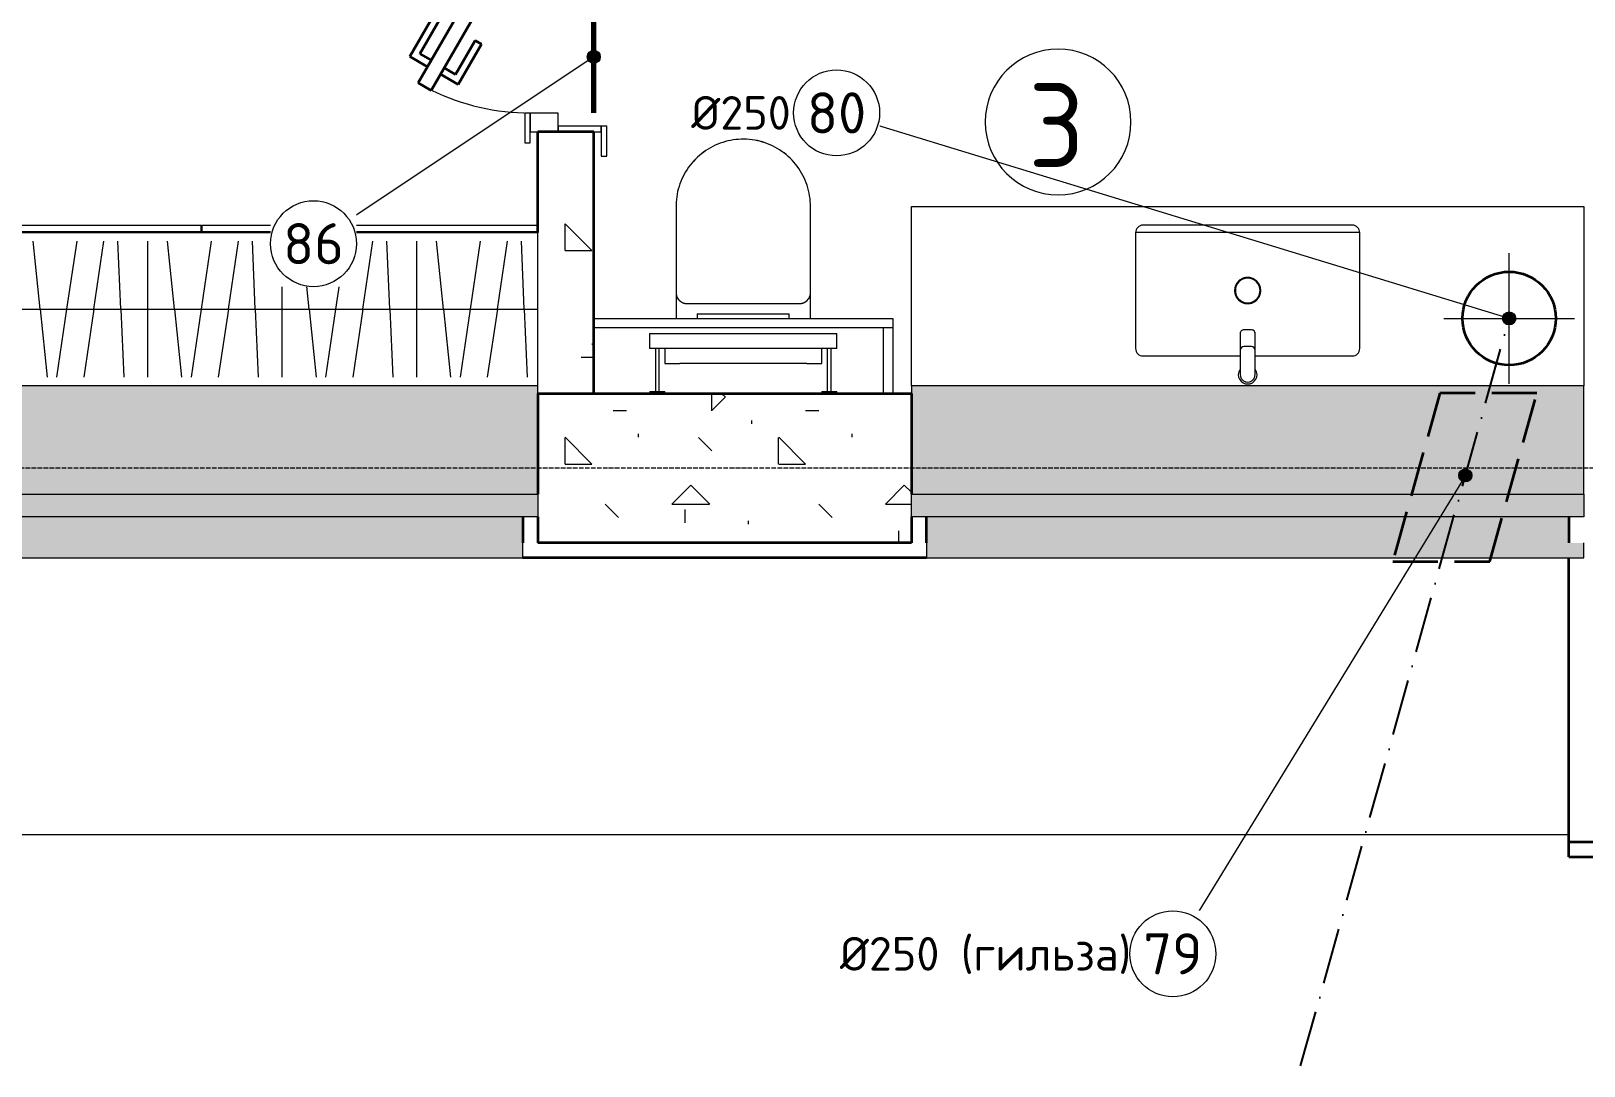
# Model space of a CAD drawing. Header units: millimetres. Extents: x -5016 to 63303, y -6019 to 98943.
# Drawn here: x 11144 to 15300, y 78400 to 81169 of the extents above; entities that cross this region are included whole.
import ezdxf
from ezdxf.enums import TextEntityAlignment as Align

# ---------------------------------------------------------------- set-up
doc = ezdxf.new("R2010")
doc.units = ezdxf.units.MM
for name, pattern in [('ОВ_ШП', [460, 300, -80, 0, -80]), ('ОВ_ШТРИХ', [330, 240, -90]), ('Осевая 12-2-2', [16, 12, -2, 0, -2])]:
    doc.linetypes.add(name, pattern=pattern)
for name, color, linetype, lineweight in [('A-AREA-IDEN', 8, 'Continuous', 13), ('A-DETL-GENF', 9, 'Continuous', 13), ('A-DOOR', 8, 'Continuous', 13), ('A-FLOR', 9, 'Continuous', 13), ('A-GLAZ', 8, 'Continuous', 13), ('A-WALL', 8, 'Continuous', 13), ('A-WALL-PATT', 8, 'Continuous', 13), ('I-FURN', 9, 'Continuous', 13), ('P-SANR-FIXT', 9, 'Continuous', 13), ('S-GRID', 8, 'Continuous', 13), ('АР_подложка', 8, 'Continuous', 13), ('ТЗ_АР', 5, 'Continuous', 35), ('ТЗ_АР_зоны', 5, 'Continuous', 13), ('ТЗ_АР_марки', 7, 'Continuous', 18)]:
    doc.layers.add(name, color=color, linetype=linetype, lineweight=lineweight)
doc.styles.add('GOST', font='isocpeur.ttf', dxfattribs={"width": 0.9})
doc.styles.add('GOST Common', font='GOST_Common.ttf', dxfattribs={"height": 300})

# ---------------------------------------------------------------- blocks, each defined once
blk = doc.blocks.new('INT 19 Дверь межкомнатная одностворчатая - 700 х 2370 _800_ Глухое Л-НАР-2573615-Планировочное решение')
at = {"layer": 'A-DOOR', "lineweight": 35}
for p, q in [((-176.3, 370), (-148.8, 417.6)), ((-148.8, 417.6), (-40.6, 355.1)), ((-239.6, 360.4), (-219.6, 395)), ((-219.6, 395), (300, 95)), ((-141.5, 390.3), (-159, 360)), ((-50.6, 337.8), (-141.5, 390.3)), ((280, 60.4), (-239.6, 360.4)), ((-223.8, 287.7), (-196.3, 335.4)), ((-40.6, 355.1), (-50.6, 337.8)), ((-179, 325.4), (-196.5, 295)), ((-196.5, 295), (-105.6, 242.5)), ((-115.6, 225.2), (-223.8, 287.7)), ((-105.6, 242.5), (-115.6, 225.2)), ((300, 95), (280, 60.4))]:
    blk.add_line(p, q, dxfattribs=at)
at = {"layer": 'A-DOOR'}
for p, q in [((-300, 110), (-380, 110)), ((-380, 110), (-380, 95)), ((-380, 95), (-300, 95)), ((-300, 95), (-350, 95)), ((-350, 95), (-350, 75)), ((-300, 95), (-300, 110)), ((-300, 20), (-300, 95)), ((380, 110), (300, 110)), ((300, 110), (300, 95)), ((300, 95), (380, 95)), ((350, 95), (300, 95)), ((300, 95), (300, 20)), ((350, 75), (350, 95)), ((380, 95), (380, 110)), ((-335, 20), (-350, 20)), ((-350, 20), (-300, 20)), ((-335, -95), (-335, 20)), ((300, 20), (350, 20)), ((350, 20), (335, 20)), ((335, 20), (335, -95)), ((-350, -75), (-350, -95)), ((350, -95), (350, -75)), ((-335, -95), (-415, -95)), ((-415, -95), (-415, -110)), ((-415, -110), (-335, -110)), ((-350, -95), (-335, -95)), ((-335, -110), (-335, -95)), ((335, -95), (350, -95)), ((415, -95), (335, -95)), ((335, -95), (335, -110)), ((335, -110), (415, -110)), ((415, -110), (415, -95))]:
    blk.add_line(p, q, dxfattribs=at)
blk.add_arc((300, 95), 600, 153.8306, 180, dxfattribs=at)
blk = doc.blocks.new('INT 18 Шкаф - INT 18 Шкаф-2842829-Планировочное решение')
at = {"layer": 'A-DETL-GENF'}
for p, q in [((-864, -307), (-864, 57)), ((-792, -125), (-810.8, 57)), ((-720, -125), (-693, 57)), ((-648, -125), (-621, 57)), ((-576, -125), (-583.9, 57)), ((-504, -307), (-504, 57)), ((-432, -125), (-450.8, 57)), ((-360, -125), (-333, 57)), ((-288, -125), (-261, 57)), ((-216, -125), (-223.9, 57)), ((-144, -307), (-144, 57)), ((-72, -125), (-90.8, 57)), ((0, -125), (27, 57)), ((72, -125), (99, 57)), ((144, -125), (136.1, 57)), ((216, -307), (216, 57)), ((288, -125), (269.2, 57)), ((360, -125), (387, 57)), ((432, -125), (459, 57)), ((504, -125), (496.1, 57)), ((576, -307), (576, 57)), ((648, -125), (629.2, 57)), ((720, -125), (747, 57)), ((792, -125), (819, 57)), ((864, -125), (856.1, 57)), ((-900, -125), (-540, -125)), ((-792, -125), (-773.2, -307)), ((-747, -307), (-720, -125)), ((-648, -125), (-675, -307)), ((-576, -125), (-568.1, -307)), ((-540, -125), (-180, -125)), ((-432, -125), (-413.2, -307)), ((-387, -307), (-360, -125)), ((-288, -125), (-315, -307)), ((-216, -125), (-208.1, -307)), ((-180, -125), (180, -125)), ((-72, -125), (-53.2, -307)), ((-27, -307), (0, -125)), ((72, -125), (45, -307)), ((144, -125), (151.9, -307)), ((180, -125), (540, -125)), ((288, -125), (306.8, -307)), ((333, -307), (360, -125)), ((432, -125), (405, -307)), ((504, -125), (511.9, -307)), ((540, -125), (900, -125)), ((648, -125), (666.8, -307)), ((693, -307), (720, -125)), ((792, -125), (765, -307)), ((864, -125), (871.9, -307))]:
    blk.add_line(p, q, dxfattribs=at)
at = {"layer": 'I-FURN', "color": 39}
for p, q in [((-898.5, 100), (-0.8, 100)), ((-898.5, 100), (-898.5, 82)), ((-0.8, 82), (-0.8, 100)), ((0.8, 100), (898.5, 100)), ((0.8, 100), (0.8, 82)), ((898.5, 82), (898.5, 100)), ((-900, 80), (-900, -330)), ((-900, 80), (900, 80)), ((-0.8, 82), (-898.5, 82)), ((898.5, 82), (0.8, 82)), ((900, -330), (900, 80))]:
    blk.add_line(p, q, dxfattribs=at)
blk = doc.blocks.new('INT 16 Тумба с раковиной - INT 16 Тумба с раковиной 2-2634517-Планировочное решение')
at = {"layer": 'I-FURN', "color": 39}
blk.add_line((-800, -180), (-200, -180), dxfattribs=at)
blk = doc.blocks.new('INT 16 Смеситель - INT 16 Смеситель-1924648-Планировочное решение')
at = {"layer": 'P-SANR-FIXT', "color": 39}
for p, q in [((-20, 0), (-20, -65)), ((20, -65), (20, 0)), ((-20, -65), (-20, -110)), ((-10, -75), (10, -75)), ((20, -110), (20, -65)), ((-10, -120), (10, -120))]:
    blk.add_line(p, q, dxfattribs=at)
for centre, radius, start, end in [((0, 0), 25, 360, 180), ((0, 0), 25, 180, 216.232), ((0, 0), 20, 90, 180), ((0, 0), 20, 161.4236, 165), ((0, 0), 20, 161.4236, 165), ((0, 0), 20, 146.5621, 150), ((0, 0), 20, 146.5621, 150), ((0, 0), 20, 105, 108.5715), ((0, 0), 20, 105, 108.5715), ((0, 0), 20, 360, 90), ((0, 0), 20, 71.4285, 75), ((0, 0), 20, 71.4285, 75), ((0, 0), 20, 56.5621, 60), ((0, 0), 20, 56.5621, 60), ((0, 0), 20, 30, 33.4379), ((0, 0), 20, 30, 33.4379), ((0, 0), 20, 15, 18.5764), ((0, 0), 20, 15, 18.5764), ((0, 0), 25, 323.768, 360), ((-10, -65), 10, 180, 270), ((-10, -65), 10, 180, 240), ((10, -65), 10, 270, 360), ((10, -65), 10, 285, 315), ((-10, -110), 10, 180, 270), ((-10, -110), 10, 180, 210), ((-10, -110), 10, 225, 255), ((10, -110), 10, 270, 0), ((10, -110), 10, 330, 0)]:
    blk.add_arc(centre, radius, start, end, dxfattribs=at)
blk = doc.blocks.new('INT 16 Раковина - INT 16 Раковина-2634538-Планировочное решение')
at = {"layer": 'P-SANR-FIXT'}
for p, q in [((-900, -225), (-900, 255)), ((900, 255), (900, -225)), ((-20, 175), (-280, 175)), ((280, 175), (20, 175)), ((-300, 155), (-300, -155)), ((300, -155), (300, 155)), ((-280, -175), (280, -175)), ((900, -225), (-900, -225))]:
    blk.add_line(p, q, dxfattribs=at)
at = {"layer": 'P-SANR-FIXT', "flags": 128}
for points in [[(35, 0), (35, 1.4), (34.9, 2.8), (34.7, 4.2), (34.6, 5.6), (34.3, 7), (34, 8.3), (33.6, 9.7), (33.2, 11), (32.8, 12.3), (32.2, 13.6), (31.7, 14.9), (31, 16.2), (30.4, 17.4), (29.7, 18.6), (28.9, 19.8), (28.1, 20.9), (27.2, 22), (26.3, 23.1), (25.4, 24.1), (24.4, 25.1), (23.4, 26.1), (22.3, 27), (21.2, 27.8), (20.1, 28.7), (18.9, 29.5), (17.7, 30.2), (16.5, 30.9), (15.2, 31.5), (14, 32.1), (12.7, 32.6), (11.4, 33.1), (10, 33.5), (8.7, 33.9), (7.3, 34.2), (5.9, 34.5), (4.6, 34.7), (3.2, 34.9), (1.8, 35), (0.4, 35), (-1, 35), (-2.4, 34.9), (-3.8, 34.8), (-5.2, 34.6), (-6.6, 34.4), (-8, 34.1), (-9.3, 33.7), (-10.7, 33.3), (-12, 32.9), (-13.3, 32.4), (-14.6, 31.8), (-15.8, 31.2), (-17.1, 30.6), (-18.3, 29.9), (-19.4, 29.1), (-20.6, 28.3), (-21.7, 27.5), (-22.8, 26.6), (-23.8, 25.6), (-24.8, 24.7), (-25.8, 23.6), (-26.7, 22.6), (-27.6, 21.5), (-28.5, 20.4), (-29.2, 19.2), (-30, 18), (-30.7, 16.8), (-31.3, 15.6), (-31.9, 14.3), (-32.5, 13), (-33, 11.7), (-33.4, 10.4), (-33.8, 9.1), (-34.1, 7.7), (-34.4, 6.3), (-34.6, 4.9), (-34.8, 3.5), (-34.9, 2.2), (-35, 0.8), (-35, 0)], [(-35, 0), (-35, -1.4), (-34.9, -2.8), (-34.7, -4.2), (-34.6, -5.6), (-34.3, -7), (-34, -8.3), (-33.6, -9.7), (-33.2, -11), (-32.8, -12.3), (-32.2, -13.6), (-31.7, -14.9), (-31, -16.2), (-30.4, -17.4), (-29.7, -18.6), (-28.9, -19.8), (-28.1, -20.9), (-27.2, -22), (-26.3, -23.1), (-25.4, -24.1), (-24.4, -25.1), (-23.4, -26.1), (-22.3, -27), (-21.2, -27.8), (-20.1, -28.7), (-18.9, -29.5), (-17.7, -30.2), (-16.5, -30.9), (-15.2, -31.5), (-14, -32.1), (-12.7, -32.6), (-11.4, -33.1), (-10, -33.5), (-8.7, -33.9), (-7.3, -34.2), (-5.9, -34.5), (-4.6, -34.7), (-3.2, -34.9), (-1.8, -35), (-0.4, -35), (1, -35), (2.4, -34.9), (3.8, -34.8), (5.2, -34.6), (6.6, -34.4), (8, -34.1), (9.3, -33.7), (10.7, -33.3), (12, -32.9), (13.3, -32.4), (14.6, -31.8), (15.8, -31.2), (17.1, -30.6), (18.3, -29.9), (19.4, -29.1), (20.6, -28.3), (21.7, -27.5), (22.8, -26.6), (23.8, -25.6), (24.8, -24.7), (25.8, -23.6), (26.7, -22.6), (27.6, -21.5), (28.5, -20.4), (29.2, -19.2), (30, -18), (30.7, -16.8), (31.3, -15.6), (31.9, -14.3), (32.5, -13), (33, -11.7), (33.4, -10.4), (33.8, -9.1), (34.1, -7.7), (34.4, -6.3), (34.6, -4.9), (34.8, -3.5), (34.9, -2.2), (35, -0.8), (35, 0)]]:
    blk.add_lwpolyline(points, dxfattribs=at)
at = {"layer": 'P-SANR-FIXT'}
for centre, radius, start, end in [((-280, 155), 20, 90, 180), ((280, 155), 20, 0, 90), ((0, 0), 35, 0, 180), ((0, 0), 35, 180, 0), ((0, 0), 33, 360, 180), ((0, 0), 33, 180, 360), ((-280, -155), 20, 180, 270), ((280, -155), 20, 270, 0)]:
    blk.add_arc(centre, radius, start, end, dxfattribs=at)
blk = doc.blocks.new('INT 04 Унитаз - Унитаз подвесной Tece TECEspring K 9700997-1924616-Планировочное решение')
at = {"layer": 'P-SANR-FIXT'}
for p, q in [((-180, 0), (-180, -70)), ((-180, 0), (-180, -300)), ((150, -40), (-150, -40)), ((180, -300), (180, 0)), ((180, -70), (180, 0)), ((-180, -70), (-180, -300)), ((180, -300), (180, -70))]:
    blk.add_line(p, q, dxfattribs=at)
at = {"layer": 'P-SANR-FIXT', "flags": 128}
for points in [[(-150, -40), (-151.2, -40), (-152.4, -40.1), (-153.6, -40.2), (-154.8, -40.4), (-156, -40.6), (-157.1, -40.9), (-158.3, -41.2), (-159.4, -41.5), (-160.6, -41.9), (-161.7, -42.4), (-162.8, -42.9), (-163.9, -43.4), (-164.9, -44), (-165.9, -44.6), (-166.9, -45.2), (-167.9, -45.9), (-168.9, -46.7), (-169.8, -47.4), (-170.7, -48.3), (-171.5, -49.1), (-172.3, -50), (-173.1, -50.9), (-173.9, -51.8), (-174.6, -52.8), (-175.2, -53.8), (-175.9, -54.8), (-176.5, -55.9), (-177, -56.9), (-177.5, -58), (-178, -59.1), (-178.4, -60.3), (-178.7, -61.4), (-179.1, -62.6), (-179.3, -63.7), (-179.6, -64.9), (-179.7, -66.1), (-179.9, -67.3), (-180, -68.5), (-180, -69.7), (-180, -70)], [(180, -70), (180, -68.8), (179.9, -67.6), (179.8, -66.4), (179.6, -65.2), (179.4, -64), (179.1, -62.9), (178.8, -61.7), (178.5, -60.6), (178.1, -59.4), (177.6, -58.3), (177.1, -57.2), (176.6, -56.1), (176, -55.1), (175.4, -54.1), (174.8, -53.1), (174.1, -52.1), (173.3, -51.1), (172.6, -50.2), (171.7, -49.3), (170.9, -48.5), (170, -47.7), (169.1, -46.9), (168.2, -46.1), (167.2, -45.4), (166.2, -44.8), (165.2, -44.1), (164.1, -43.5), (163.1, -43), (162, -42.5), (160.9, -42), (159.7, -41.6), (158.6, -41.3), (157.4, -40.9), (156.3, -40.7), (155.1, -40.4), (153.9, -40.3), (152.7, -40.1), (151.5, -40), (150.3, -40), (150, -40)], [(-180, -300), (-179.9, -307.2), (-179.4, -314.4), (-178.7, -321.5), (-177.7, -328.7), (-176.4, -335.8), (-174.8, -342.8), (-173, -349.7), (-170.9, -356.6), (-168.5, -363.4), (-165.8, -370.1), (-162.9, -376.7), (-159.7, -383.1), (-156.2, -389.4), (-152.5, -395.6), (-148.6, -401.6), (-144.4, -407.5), (-140, -413.2), (-135.3, -418.7), (-130.5, -424), (-125.4, -429.1), (-120.1, -434), (-114.7, -438.7), (-109, -443.2), (-103.2, -447.5), (-97.3, -451.5), (-91.1, -455.2), (-84.8, -458.8), (-78.4, -462), (-71.9, -465), (-65.2, -467.8), (-58.5, -470.2), (-51.6, -472.4), (-44.7, -474.4), (-37.7, -476), (-30.6, -477.4), (-23.5, -478.5), (-16.3, -479.3), (-9.1, -479.8), (-1.9, -480), (5.3, -479.9), (12.4, -479.6), (19.6, -478.9), (26.8, -478), (33.9, -476.8), (40.9, -475.3), (47.9, -473.5), (54.8, -471.5), (61.6, -469.1), (68.3, -466.5), (74.9, -463.7), (81.4, -460.5), (87.7, -457.2), (94, -453.5), (100, -449.6), (105.9, -445.5), (111.7, -441.2), (117.2, -436.6), (122.6, -431.8), (127.8, -426.8), (132.7, -421.6), (137.5, -416.2), (142, -410.6), (146.3, -404.8), (150.4, -398.9), (154.2, -392.8), (157.8, -386.5), (161.2, -380.2), (164.2, -373.7), (167.1, -367), (169.6, -360.3), (171.9, -353.5), (173.9, -346.6), (175.6, -339.6), (177, -332.5), (178.2, -325.4), (179.1, -318.3), (179.7, -311.1), (180, -303.9), (180, -300)], [(-180, -300), (-179.9, -307.2), (-179.5, -314.4), (-178.8, -321.6), (-177.7, -328.7), (-176.5, -335.8), (-174.9, -342.8), (-173, -349.8), (-170.9, -356.6), (-168.5, -363.4), (-165.8, -370.1), (-162.9, -376.7), (-159.7, -383.1), (-156.2, -389.5), (-152.5, -395.6), (-148.6, -401.7), (-144.4, -407.5), (-140, -413.2), (-135.4, -418.7), (-130.5, -424), (-125.4, -429.2), (-120.2, -434.1), (-114.7, -438.8), (-109.1, -443.2), (-103.3, -447.5), (-97.3, -451.5), (-91.1, -455.3), (-84.9, -458.8), (-78.4, -462.1), (-71.9, -465.1), (-65.2, -467.8), (-58.5, -470.3), (-51.6, -472.5), (-44.7, -474.4), (-37.7, -476.1), (-30.6, -477.4), (-23.5, -478.5), (-16.3, -479.3), (-9.1, -479.8), (-1.9, -480), (5.3, -480), (12.4, -479.6), (19.6, -479), (26.8, -478), (33.9, -476.8), (40.9, -475.3), (47.9, -473.6), (54.8, -471.5), (61.6, -469.2), (68.3, -466.6), (74.9, -463.7), (81.4, -460.6), (87.8, -457.2), (94, -453.6), (100.1, -449.7), (106, -445.6), (111.7, -441.2), (117.3, -436.6), (122.6, -431.8), (127.8, -426.8), (132.8, -421.6), (137.5, -416.2), (142.1, -410.6), (146.4, -404.8), (150.4, -398.9), (154.3, -392.8), (157.9, -386.6), (161.2, -380.2), (164.3, -373.7), (167.1, -367), (169.6, -360.3), (171.9, -353.5), (173.9, -346.6), (175.6, -339.6), (177.1, -332.5), (178.2, -325.4), (179.1, -318.3), (179.7, -311.1), (180, -303.9), (180, -300)]]:
    blk.add_lwpolyline(points, dxfattribs=at)
at = {"layer": 'P-SANR-FIXT'}
for centre, start, end in [((-150, -70), 90, 150), ((150, -70), 75, 90), ((-150, -70), 165, 180), ((150, -70), 360, 60)]:
    blk.add_arc(centre, 30, start, end, dxfattribs=at)
blk = doc.blocks.new('INT 04 Инсталляция для унитаза - Инсталляция для унитаза-2314764-Планировочное решение')
at = {"layer": 'P-SANR-FIXT'}
for p, q in [((-250, 0), (-250, -5)), ((-210, -5), (-210, 0)), ((210, 0), (210, -5)), ((250, -5), (250, 0)), ((-210, -5), (-250, -5)), ((-235, -5), (-235, -120)), ((-225, -120), (-225, -5)), ((250, -5), (210, -5)), ((225, -5), (225, -120)), ((235, -120), (235, -5)), ((-210, -80), (-210, -120)), ((-170, -80), (-210, -80)), ((-170, -80), (170, -80)), ((210, -80), (170, -80)), ((210, -120), (210, -80)), ((-250, -120), (250, -120)), ((-250, -120), (-250, -160)), ((250, -120), (250, -160)), ((250, -160), (-250, -160))]:
    blk.add_line(p, q, dxfattribs=at)
blk = doc.blocks.new('INT 04 К - Клавиша с двумя прямоугольными кнопками-2314763-Планировочное решение')
at = {"layer": 'P-SANR-FIXT'}
for p, q in [((0, 0), (0, -13)), ((246, -13), (246, 0)), ((246, -13), (0, -13))]:
    blk.add_line(p, q, dxfattribs=at)
blk = doc.blocks.new('Стены 1 - Стены 1-2634266-Планировочное решение')
at = {"layer": 'A-WALL'}
blk.add_line((15593.2, 4872.6), (15593.2, 5047.6), dxfattribs=at)
blk = doc.blocks.new('INT 20 Окно Прямоугольник 1ст - INT 20 Окно Прямоугольник 1ст 1800-750h-2859856-Планировочное решение')
at = {"layer": 'A-GLAZ'}
blk.add_hatch(color=256, dxfattribs=at).paths.add_polyline_path([(-900, 130), (-900, 70), (900, 70), (900, 130)])
for p, q in [((-900, 130), (900, 130)), ((-900, 70), (-900, 130)), ((900, 130), (900, 70)), ((900, 70), (-900, 70))]:
    blk.add_line(p, q, dxfattribs=at)
blk = doc.blocks.new('INT 20 Откосы окон снаружи Прямоугольник - INT 20 Откосы окон снаружи Прямоугольник-2859509-Планировочное решение')
at = {"layer": 'A-WALL', "lineweight": 35}
for p, q in [((843.3, -80), (843.3, -10)), ((883.3, -80), (883.3, -10))]:
    blk.add_line(p, q, dxfattribs=at)
blk = doc.blocks.new('INT 20 Подоконник - Подоконник внутри-2828335-Планировочное решение')
at = {"layer": 'A-GLAZ'}
blk.add_hatch(color=256, dxfattribs=at).paths.add_polyline_path([(-850, 0), (-950, 0), (-950, -290), (850, -290), (850, 0), (750, 0)])
for p, q in [((-950, 0), (-950, -280)), ((-950, -280), (-950, -290)), ((-950, -290), (850, -290)), ((850, -280), (850, -270)), ((850, -290), (850, -280))]:
    blk.add_line(p, q, dxfattribs=at)
blk = doc.blocks.new('INT 20 Подоконник - Подоконник снаружи-2855293-Планировочное решение')
at = {"layer": 'A-GLAZ'}
blk.add_hatch(color=256, dxfattribs=at).paths.add_polyline_path([(810, 110), (-950, 110), (-950, 70), (-910, 70), (-910, 0), (810, 0), (810, 100)])
for p, q in [((810, 110), (-950, 110)), ((-950, 110), (-950, 100)), ((-950, 100), (-950, 70)), ((810, 100), (810, 110)), ((810, 70), (810, 100))]:
    blk.add_line(p, q, dxfattribs=at)
blk = doc.blocks.new('INT 20 Окно Прямоугольник 1ст - INT 20 Окно Прямоугольник 1ст 1800-750h-2859864-Планировочное решение')
at = {"layer": 'A-GLAZ'}
blk.add_hatch(color=256, dxfattribs=at).paths.add_polyline_path([(-900, 130), (-900, 70), (900, 70), (900, 130)])
for p, q in [((-900, 130), (900, 130)), ((-900, 70), (-900, 130)), ((900, 130), (900, 70)), ((900, 70), (-900, 70))]:
    blk.add_line(p, q, dxfattribs=at)
blk = doc.blocks.new('INT 20 Откосы окон снаружи Прямоугольник - INT 20 Откосы окон снаружи Прямоугольник-2859476-Планировочное решение')
at = {"layer": 'A-WALL', "lineweight": 35}
for p, q in [((-916.7, -80), (-916.7, -10)), ((-876.7, -80), (-876.7, -10)), ((843.3, -80), (843.3, -10)), ((883.3, -80), (883.3, -10))]:
    blk.add_line(p, q, dxfattribs=at)
blk = doc.blocks.new('INT 20 Подоконник - Подоконник внутри-V5-Планировочное решение')
at = {"layer": 'A-GLAZ'}
blk.add_hatch(color=256, dxfattribs=at).paths.add_polyline_path([(-850, 0), (-950, 0), (-950, -290), (850, -290), (850, 0), (750, 0)])
for p, q in [((850, -280), (850, 0)), ((-950, -270), (-950, -280)), ((-950, -280), (-950, -290)), ((-950, -290), (850, -290)), ((850, -290), (850, -280))]:
    blk.add_line(p, q, dxfattribs=at)
blk = doc.blocks.new('INT 20 Подоконник - Подоконник снаружи-2854991-Планировочное решение')
at = {"layer": 'A-GLAZ'}
blk.add_hatch(color=256, dxfattribs=at).paths.add_polyline_path([(810, 110), (-910, 110), (-910, 0), (810, 0), (810, 100)])
for p, q in [((810, 110), (-910, 110)), ((-910, 110), (-910, 100)), ((-910, 100), (-910, 70)), ((810, 100), (810, 110)), ((810, 70), (810, 100))]:
    blk.add_line(p, q, dxfattribs=at)
blk = doc.blocks.new('INT Марка помещения - Номер помещения _ Площадь _ Имя-568133-Планировочное решение')
at = {"layer": 'A-AREA-IDEN'}
for start, end in [(360, 180), (180, 360)]:
    blk.add_arc((0, 0), 2.6, start, end, dxfattribs=at)
blk = doc.blocks.new('АР_bath')
at = {"layer": 'A-WALL-PATT', "lineweight": 9}
h = blk.add_hatch(dxfattribs=at)
h.set_pattern_fill('FP_1', color=256, style=0, pattern_type=2)
h.set_pattern_definition([(0, (0, 0), (571.5, 571.5), [71.437, -500.062]), (90, (0, 0), (-571.5, 571.5), [71.437, -500.062]), (135, (71.44, 0), (-571.501, 0), [101.028, -707.195]), (0, (71.44, 321.47), (571.5, 571.5), [71.437, -500.062]), (45, (107.16, 285.75), (0, 571.501), [50.514, -757.709]), (135, (107.16, 285.75), (-571.501, 0), [50.514, -757.709]), (0, (285.75, 464.34), (571.5, 571.5), [101.028, -470.472]), (45, (285.75, 464.34), (0, 571.501), [71.437, -736.786]), (135, (386.78, 464.34), (-571.501, 0), [71.437, -736.786]), (90, (392.9, 142.9), (-571.5, 571.5), [71.437, -500.062]), (45, (392.9, 142.88), (0, 571.501), [50.514, -757.709]), (135, (428.62, 178.6), (-571.501, 0), [50.514, -757.709]), (0, (71.44, 142.9), (571.5, 571.5), [35.719, -478.631]), (0, (500.06, 285.75), (571.5, 571.5), [35.719, -478.631]), (90, (321.47, 357.2), (-571.5, 571.5), [35.719, -478.631]), (135, (392.9, 35.7), (-571.501, 0), [50.514, -757.709]), (135, (142.88, 428.62), (-571.501, 0), [50.514, -757.709]), (45, (267.9, 187.52), (0, 571.501), [50.514, -757.709]), (90, (196.45, 71.44), (-571.5, 571.5), [8.93, -562.57]), (90, (223.24, 312.54), (-571.5, 571.5), [8.93, -562.57]), (90, (491.13, 410.77), (-571.5, 571.5), [8.93, -562.57]), (90, (500.06, 107.16), (-571.5, 571.5), [8.93, -562.57])])
h.paths.add_polyline_path([(14668.2, 4872.6), (14818.2, 4872.6), (14818.2, 5572.6), (14668.2, 5572.6), (14668.2, 4882.6)])
h.paths.add_polyline_path([(14818.2, 6272.6), (14818.2, 6372.6), (14668.2, 6372.6), (14668.2, 6272.6)])
h.paths.add_polyline_path([(14668.2, 6572.6), (14818.2, 6572.6), (14818.2, 7122.6), (14668.2, 7122.6), (14668.2, 6737.2)])
h.paths.add_polyline_path([(14668.2, 7822.6), (14818.2, 7822.6), (14818.2, 8372.6), (14668.2, 8372.6), (14668.2, 8126.9)])
h = blk.add_hatch(dxfattribs=at)
h.set_pattern_fill('FP_2', color=256, style=0, pattern_type=2)
h.set_pattern_definition([(0, (0, 0), (571.5, 571.5), [71.437, -500.062]), (90, (0, 0), (-571.5, 571.5), [71.437, -500.062]), (135, (71.44, 0), (-571.501, 0), [101.028, -707.195]), (0, (71.44, 321.47), (571.5, 571.5), [71.437, -500.062]), (45, (107.16, 285.75), (0, 571.501), [50.514, -757.709]), (135, (107.16, 285.75), (-571.501, 0), [50.514, -757.709]), (0, (285.75, 464.34), (571.5, 571.5), [101.028, -470.472]), (45, (285.75, 464.34), (0, 571.501), [71.437, -736.786]), (135, (386.78, 464.34), (-571.501, 0), [71.438, -736.786]), (90, (392.9, 142.9), (-571.5, 571.5), [71.437, -500.062]), (45, (392.9, 142.88), (0, 571.501), [50.514, -757.709]), (135, (428.62, 178.6), (-571.501, 0), [50.514, -757.709]), (0, (71.44, 142.9), (571.5, 571.5), [35.719, -478.631]), (0, (500.06, 285.75), (571.5, 571.5), [35.719, -478.631]), (90, (321.47, 357.2), (-571.5, 571.5), [35.719, -478.631]), (135, (392.9, 35.7), (-571.501, 0), [50.514, -757.709]), (135, (142.88, 428.62), (-571.501, 0), [50.514, -757.709]), (45, (267.9, 187.52), (0, 571.501), [50.514, -757.709]), (90, (196.45, 71.44), (-571.5, 571.5), [8.93, -562.57]), (90, (223.24, 312.54), (-571.5, 571.5), [8.93, -562.57]), (90, (491.13, 410.77), (-571.5, 571.5), [8.93, -562.57]), (90, (500.06, 107.16), (-571.5, 571.5), [8.93, -562.57])])
h.paths.add_polyline_path([(15668.2, 4472.6), (15668.2, 4872.6), (14668.2, 4872.6), (14668.2, 4472.6), (15095.4, 4472.6)])
at = {"layer": 'A-FLOR'}
blk.add_line((2808.2, 3692.6), (17428.2, 3692.6), dxfattribs=at)
at = {"layer": 'A-WALL', "lineweight": 35}
for p, q in [((14818.2, 5572.6), (14668.2, 5572.6)), ((14668.2, 5302.6), (14668.2, 5572.6)), ((14818.2, 4872.6), (14818.2, 5572.6)), ((14668.2, 4872.6), (15668.2, 4872.6)), ((14668.2, 4872.6), (14668.2, 4602.6)), ((15668.2, 4872.6), (15668.2, 4602.6)), ((14668.2, 4542.6), (14668.2, 4472.6)), ((15668.2, 4542.6), (15668.2, 4472.6)), ((17428.2, 4542.6), (17428.2, 4472.6)), ((15668.2, 4472.6), (14668.2, 4472.6)), ((15708.2, 4432.6), (14628.2, 4432.6)), ((17428.2, 3632.6), (17428.2, 4432.6)), ((17428.2, 3672.6), (18268.2, 3672.6)), ((17428.2, 3632.6), (18308.2, 3632.6))]:
    blk.add_line(p, q, dxfattribs=at)
at = {"layer": 'A-WALL'}
for p, q in [((14818.2, 5072.6), (15618.2, 5072.6)), ((15618.2, 5072.6), (15618.2, 4872.6)), ((15618.2, 5047.6), (14818.2, 5047.6)), ((15593.2, 4872.6), (15593.2, 5047.6))]:
    blk.add_line(p, q, dxfattribs=at)
at = {"layer": 'S-GRID', "linetype": 'Осевая 12-2-2'}
blk.add_line((18268.2, 4672.6), (-101.7, 4672.6), dxfattribs=at)
at = {"layer": 'A-AREA-IDEN', "xscale": 74.99999999999996, "yscale": 74.99999999999996, "zscale": 74.99999999999996}
blk.add_blockref('INT Марка помещения - Номер помещения _ Площадь _ Имя-568133-Планировочное решение', (16060.9, 5598.6), dxfattribs=at)
at = {"layer": 'A-DOOR', "lineweight": 35, "rotation": 90}
blk.add_blockref('INT 19 Дверь межкомнатная одностворчатая - 700 х 2370 _800_ Глухое Л-НАР-2573615-Планировочное решение', (14743.2, 5922.6), dxfattribs=at)
at = {"layer": 'A-GLAZ', "rotation": 180}
for name, p in [('INT 20 Подоконник - Подоконник внутри-V5-Планировочное решение', (13718.2, 4602.6)), ('INT 20 Подоконник - Подоконник внутри-2828335-Планировочное решение', (16518.2, 4602.6)), ('INT 20 Окно Прямоугольник 1ст - INT 20 Окно Прямоугольник 1ст 1800-750h-2859864-Планировочное решение', (13768.2, 4672.6)), ('INT 20 Окно Прямоугольник 1ст - INT 20 Окно Прямоугольник 1ст 1800-750h-2859856-Планировочное решение', (16568.2, 4672.6)), ('INT 20 Подоконник - Подоконник снаружи-2854991-Планировочное решение', (13718.2, 4542.6)), ('INT 20 Подоконник - Подоконник снаружи-2855293-Планировочное решение', (16518.2, 4542.6))]:
    blk.add_blockref(name, p, dxfattribs=at)
at = {"layer": 'A-WALL'}
blk.add_blockref('Стены 1 - Стены 1-2634266-Планировочное решение', (0, 0), dxfattribs=at)
at = {"layer": 'A-WALL', "lineweight": 35, "rotation": 180}
blk.add_blockref('INT 20 Откосы окон снаружи Прямоугольник - INT 20 Откосы окон снаружи Прямоугольник-2859476-Планировочное решение', (13751.4, 4462.6), dxfattribs=at)
at = {"layer": 'A-WALL', "rotation": 180}
blk.add_blockref('INT 20 Откосы окон снаружи Прямоугольник - INT 20 Откосы окон снаружи Прямоугольник-2859509-Планировочное решение', (16551.4, 4462.6), dxfattribs=at)
at = {"layer": 'I-FURN', "color": 39}
blk.add_blockref('INT 18 Шкаф - INT 18 Шкаф-2842829-Планировочное решение', (13768.2, 5222.6), dxfattribs=at)
at = {"layer": 'I-FURN', "color": 39, "rotation": 180}
blk.add_blockref('INT 16 Тумба с раковиной - INT 16 Тумба с раковиной 2-2634517-Планировочное решение', (16068.2, 5122.6), dxfattribs=at)
at = {"layer": 'P-SANR-FIXT', "rotation": 180}
for name, p in [('INT 04 Унитаз - Унитаз подвесной Tece TECEspring K 9700997-1924616-Планировочное решение', (15218.2, 5072.6)), ('INT 16 Раковина - INT 16 Раковина-2634538-Планировочное решение', (16568.2, 5147.6)), ('INT 04 К - Клавиша с двумя прямоугольными кнопками-2314763-Планировочное решение', (15341.2, 5072.6)), ('INT 04 Инсталляция для унитаза - Инсталляция для унитаза-2314764-Планировочное решение', (15218.2, 4872.6))]:
    blk.add_blockref(name, p, dxfattribs=at)
at = {"layer": 'P-SANR-FIXT', "color": 39, "rotation": 180}
blk.add_blockref('INT 16 Смеситель - INT 16 Смеситель-1924648-Планировочное решение', (16568.2, 4922.6), dxfattribs=at)
at = {"layer": 'A-AREA-IDEN', "insert": (15981, 5702.6), "char_height": 225, "width": 198.418, "attachment_point": 1, "style": 'GOST Common'}
blk.add_mtext('\\fGOST Common|b0|i0|c204|p34|;3', dxfattribs=at)

msp = doc.modelspace()

# ---------------------------------------------------------------- block references
at = {"layer": 'АР_подложка'}
msp.add_blockref('АР_bath', (-2168, 75327), dxfattribs=at)

# ---------------------------------------------------------------- next in the draw order: hatches: boundary and pattern name
at = {"layer": 'ТЗ_АР_марки'}
h = msp.add_hatch(color=7, dxfattribs=at)
edge = h.paths.add_edge_path()
edge.add_arc((12650, 81100), 17.5, 0, 360)
h = msp.add_hatch(color=7, dxfattribs=at)
edge = h.paths.add_edge_path()
edge.add_arc((15100, 80400), 17.5, 0, 360)
h = msp.add_hatch(color=7, dxfattribs=at)
edge = h.paths.add_edge_path()
edge.add_arc((14982.8, 79980), 17.5, 0, 360)

# ---------------------------------------------------------------- next in the draw order: linework, layer by layer
at = {"layer": 'ТЗ_АР', "lineweight": 70}
msp.add_lwpolyline([(12650, 80950), (12650, 81550)], dxfattribs=at)
at = {"layer": 'ТЗ_АР', "lineweight": 13}
for points in [[(15100, 80225), (15100, 80575)], [(14925, 80400), (15275, 80400)]]:
    msp.add_lwpolyline(points, dxfattribs=at)
at = {"layer": 'ТЗ_АР', "linetype": 'ОВ_ШТРИХ', "lineweight": 35, "ltscale": 0.5}
msp.add_lwpolyline([(14788.8, 79750), (15048.4, 79750), (15174, 80200), (14914.4, 80200)], close=True, dxfattribs=at)
at = {"layer": 'ТЗ_АР'}
msp.add_circle((15100, 80400), 125, dxfattribs=at)
at = {"layer": 'ТЗ_АР_зоны', "linetype": 'ОВ_ШП', "lineweight": 25, "ltscale": 0.5}
msp.add_lwpolyline([(14541.9, 78400), (15100, 80400)], dxfattribs=at)
at = {"layer": 'ТЗ_АР_марки', "lineweight": 13}
for points in [[(12650, 81100), (11995.7, 80663.8)], [(15100, 80400), (13410, 80916.4)], [(14982.8, 79980), (14260, 78798.1)]]:
    msp.add_lwpolyline(points, dxfattribs=at)
at = {"layer": 'ТЗ_АР_марки'}
for centre in [(12650, 81100), (15100, 80400), (14982.8, 79980)]:
    msp.add_circle(centre, 17.5, dxfattribs=at)

# ---------------------------------------------------------------- next in the draw order: wipeouts: each hides what was drawn before it
for points in [[(12886.8, 80885), (13155, 80885), (13155, 81015), (12886.8, 81015)], [(13284.6, 78635), (14055, 78635), (14055, 78765), (13284.6, 78765)]]:
    msp.add_wipeout(points)

# ---------------------------------------------------------------- next in the draw order: wipeouts: each hides what was drawn before it
for points in [[(13185, 80835), (13415, 80835), (13415, 81065), (13185, 81065)], [(11785, 80485), (12015, 80485), (12015, 80715), (11785, 80715)], [(14085, 78585), (14315, 78585), (14315, 78815), (14085, 78815)]]:
    msp.add_wipeout(points)

# ---------------------------------------------------------------- next in the draw order: linework, layer by layer
at = {"layer": 'ТЗ_АР_марки', "lineweight": 18}
for centre in [(13300, 80950), (11900, 80600), (14200, 78700)]:
    msp.add_circle(centre, 115, dxfattribs=at)

# ---------------------------------------------------------------- next in the draw order: texts
at = {"layer": 'ТЗ_АР_марки', "style": 'GOST'}
for s, p in [('80', (13300, 80950)), ('86', (11900, 80600)), ('79', (14200, 78700))]:
    msp.add_text(s, height=110, dxfattribs=at).set_placement(p, align=Align.MIDDLE_CENTER)
for s, p in [('Ø250', (12910.8, 80950)), ('Ø250 (гильза)', (13308.6, 78700))]:
    msp.add_text(s, height=90, dxfattribs=at).set_placement(p, align=Align.MIDDLE_LEFT)

doc.saveas('drawing.dxf')
